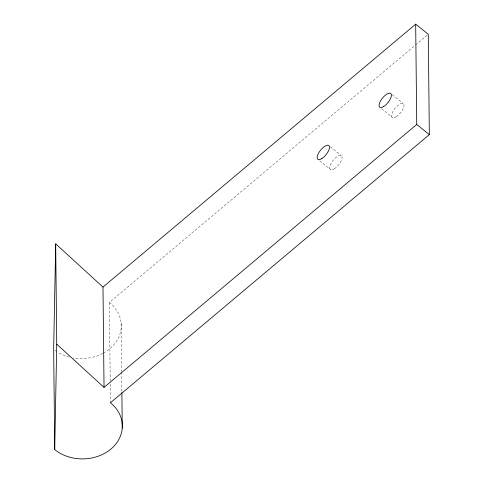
<?xml version="1.0" encoding="UTF-8"?>
<svg xmlns="http://www.w3.org/2000/svg" width="483" height="483" viewBox="0 0 483 483"><rect width="100%" height="100%" fill="white"/><g stroke="black" fill="none" stroke-linecap="round" stroke-linejoin="round"><path stroke-width="0.36" stroke-dasharray="2.42 1.81" d="M103.308 353.17A39.751 32.717 -0.6 0 0 109.393 302.443L415.018 45.456M415.597 44.967L427.709 34.788M392.305 94.71L403.184 103.477M381.63 108.741L392.51 117.508M330.384 146.772L341.264 155.538M319.71 160.809L330.589 169.575M121.155 323.121L121.662 371.536M121.668 372.145L121.873 391.9M109.393 302.443L110.215 380.882M110.245 383.9L110.444 402.756M102.71 353.49A39.751 32.717 -0.6 0 1 73.416 357.927M69.304 357.046A39.751 32.717 -0.6 0 1 57.984 352.312M56.698 351.503A39.751 32.717 -0.6 0 1 54.247 349.758M396.295 116.687A8.833 3.544 -51.1 0 0 403.818 104.165A8.833 3.544 -51.1 0 0 393.434 110.625A8.833 3.544 -51.1 0 0 396.295 116.687M334.375 168.748A8.833 3.544 -51.1 0 0 341.898 156.232A8.833 3.544 -51.1 0 0 331.513 162.693A8.833 3.544 -51.1 0 0 334.375 168.748"/><path stroke-width="0.72" d="M102.988 287.083L55.684 243.873L53.667 349.3L54.718 449.613A39.751 32.717 -0.6 0 0 110.927 449.027A39.751 32.717 -0.6 0 0 110.444 402.756L429.333 134.618L428.282 34.299L415.682 24.15L102.988 287.083L104.038 387.396L416.732 124.463L415.682 24.15M54.718 449.613L56.734 344.186L55.684 243.873M416.732 124.463L429.333 134.618M56.734 344.186L104.038 387.396M121.879 392.655L122.253 428.107M383.695 106.532A8.833 3.544 -51.1 0 0 391.218 94.016A8.833 3.544 -51.1 0 0 380.833 100.476A8.833 3.544 -51.1 0 0 383.695 106.532M321.775 158.599A8.833 3.544 -51.1 0 0 329.297 146.077A8.833 3.544 -51.1 0 0 318.913 152.543A8.833 3.544 -51.1 0 0 321.775 158.599"/></g></svg>
